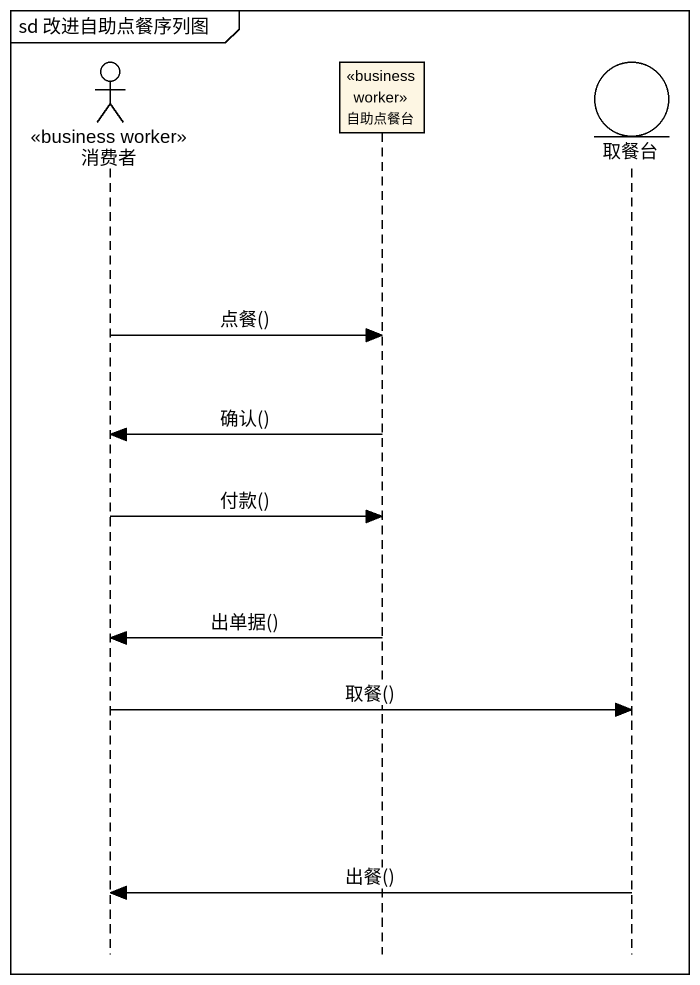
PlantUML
@startuml
mainframe sd 改进自助点餐序列图
hide footbox
actor 消费者 <<business worker>>
participant 自助点餐台 <<business worker>>
entity 取餐台

消费者 -> 自助点餐台 : 点餐()
自助点餐台 -> 消费者 : 确认()
消费者 -> 自助点餐台 : 付款()
自助点餐台 -> 消费者 : 出单据()
消费者 -> 取餐台 : 取餐()
取餐台 -> 消费者 : 出餐()
@enduml
